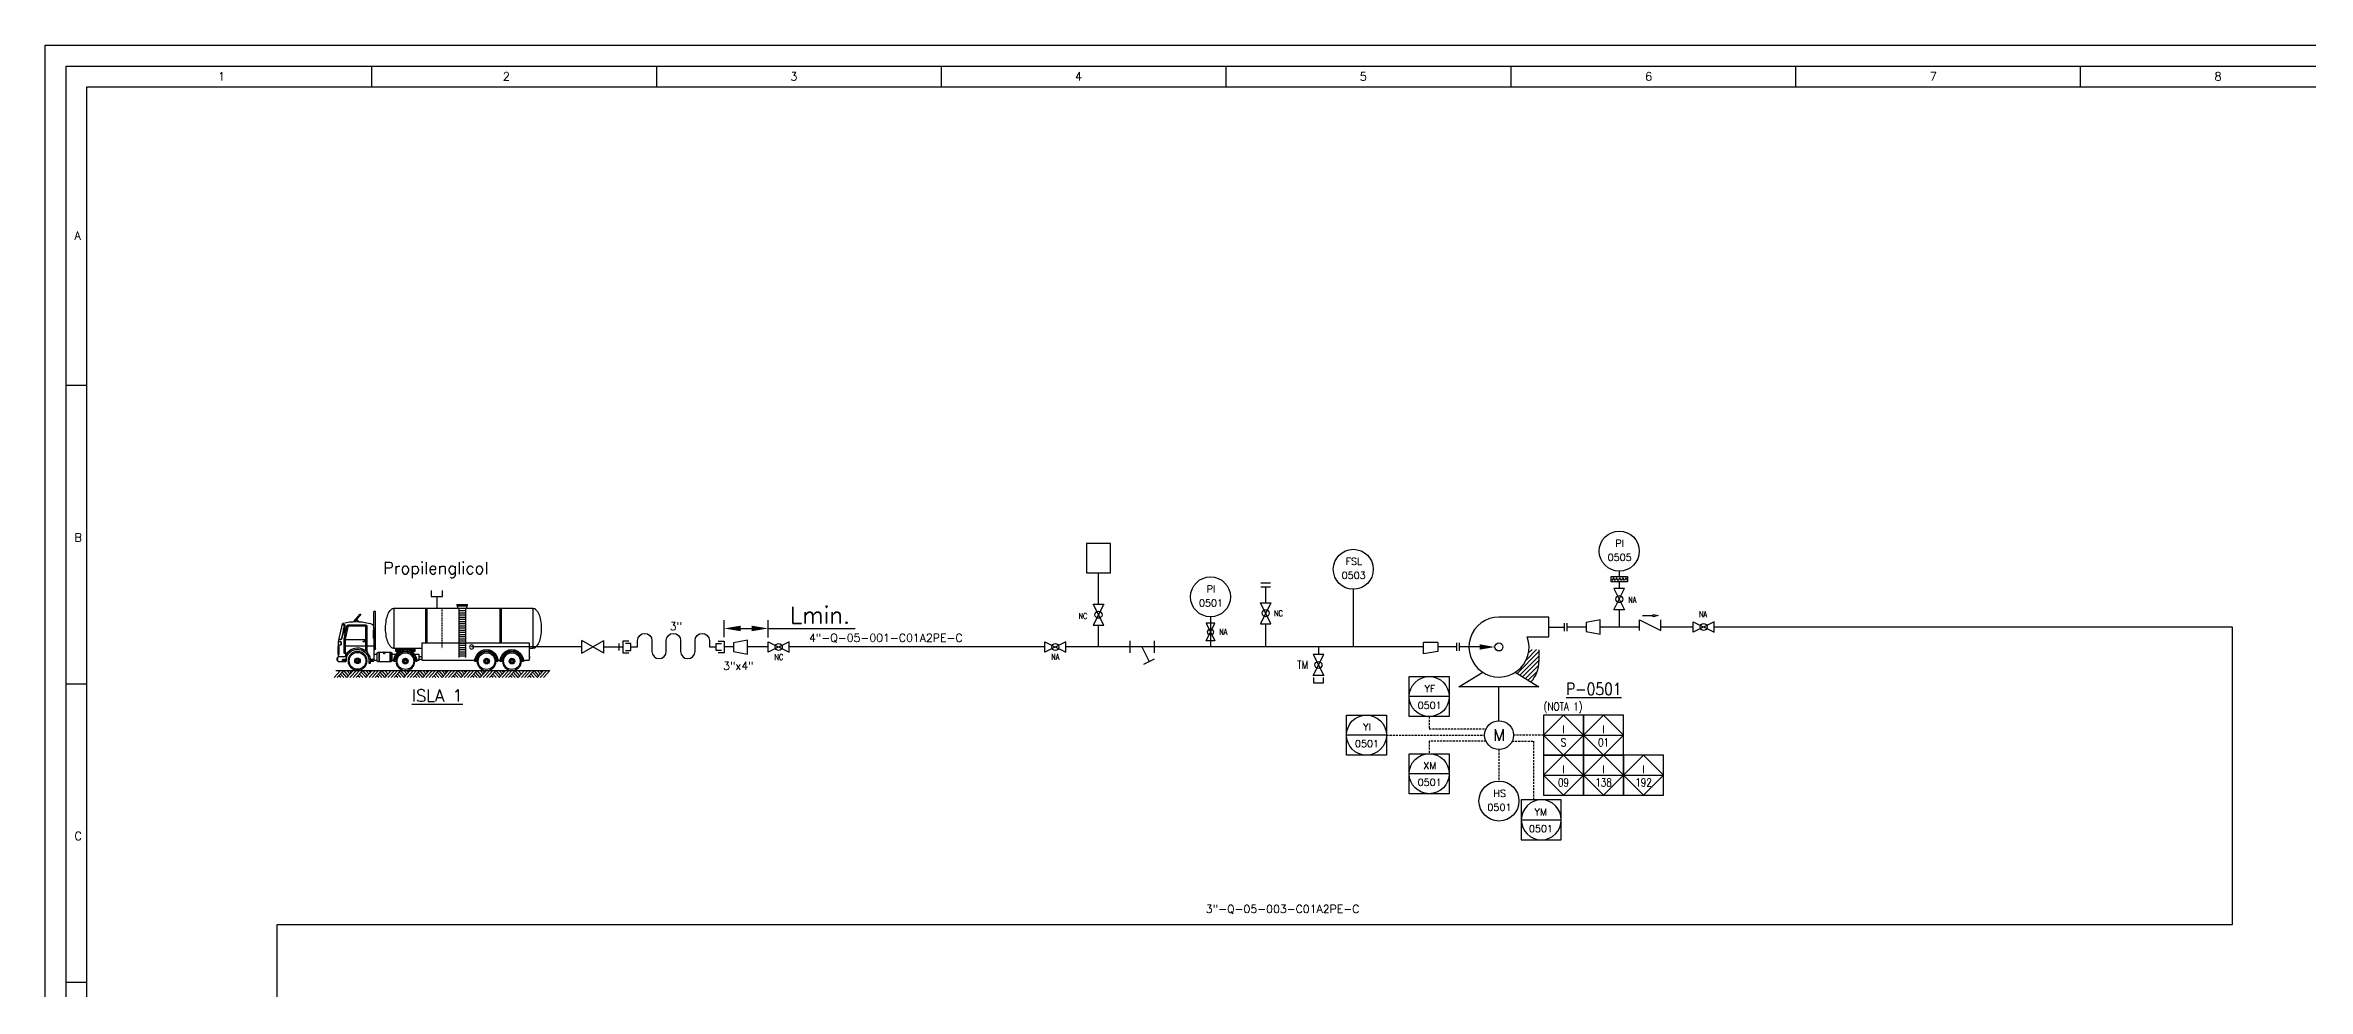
# Model space of a CAD drawing. Header units: millimetres. Extents: x 559 to 3993, y 623 to 920.
# Drawn here: x 2617.3 to 2888.8, y 806.3 to 919.5 of the extents above; entities that cross this region are included whole.
import ezdxf
from ezdxf.enums import TextEntityAlignment as Align

# ---------------------------------------------------------------- set-up
doc = ezdxf.new("R2010")
doc.units = ezdxf.units.MM
doc.linetypes.add('RAYITAS', pattern=[0.375, 0.25, -0.125])
doc.linetypes.add('TRAZOS', pattern=[0.75, 0.5, -0.25])
for name, color, linetype in [('CAJETIN', 1, 'Continuous'), ('CARGACAMIONES', 7, 'Continuous'), ('COTAS', 4, 'Continuous'), ('EQUIPOS', 5, 'Continuous'), ('FORMATO', 7, 'Continuous'), ('INSTRUMENTOS', 1, 'Continuous'), ('TEX', 7, 'Continuous'), ('TEXTO-INSTRUMENTACION', 7, 'Continuous'), ('TEXTO-VALVULAS Y ACCESORIOS', 7, 'Continuous'), ('TUBERIA', 5, 'Continuous'), ('TUBERÍA2', 1, 'TRAZOS'), ('VALVULAS Y ACCESORIOS', 1, 'Continuous')]:
    doc.layers.add(name, color=color, linetype=linetype)
doc.styles.add('PY', font='ROMANS.shx')
doc.styles.add('PY1', font='ROMANS.shx', dxfattribs={"width": 0.8})
doc.styles.add('TXT', font='txt')
doc.linetypes.add('SEÑAL_MECANICA2', pattern='A,4.411183,["o",PY,S=4.130212,R=360,X=0,Y=-1.374288],0.588817,-0.374158,["",PY,S=2,R=360,X=0,Y=-0.688262],-2.183682', length=7.55784)
doc.dimstyles.new('1-5', dxfattribs={"dimtxt": 2, "dimasz": 2, "dimexe": 1, "dimexo": 0.5, "dimgap": 0.6, "dimtad": 1, "dimdec": 0, "dimlfac": 5, "dimzin": 0, "dimdsep": 46, "dimtxsty": 'PY', "dimcen": 0.7, "dimclrd": 4, "dimclre": 4, "dimclrt": 7, "dimazin": 0, "dimtfac": 1, "dimtdec": 0, "dimtofl": 0, "dimtmove": 0, "dimatfit": 3, "dimfxl": 1, "dimtolj": 1, "dimtzin": 0, "dimarcsym": 0})

# ---------------------------------------------------------------- blocks, each defined once
blk = doc.blocks.new('CAMION CISTERNA ALZ')
at = {"layer": 'CAJETIN', "color": 4, "linetype": 'RAYITAS'}
blk.add_line((38.62, 22.25), (38.62, 7.95), dxfattribs=at)
at = {"layer": 'CARGACAMIONES', "color": 4, "linetype": 'ByBlock'}
for p, q in [((55.71, 22.25), (6.06, 22.25)), ((6.06, 22.25), (6.06, 7.95)), ((17.4, 22.25), (17.4, 9.88)), ((17.83, 22.25), (17.83, 9.88)), ((33.2, 23.63), (29.46, 23.63)), ((29.46, 23.13), (29.46, 23.63)), ((33.2, 23.38), (29.46, 23.38)), ((33.2, 23.13), (29.46, 23.13)), ((29.73, 23.13), (29.73, 22.25)), ((30.12, 22.09), (30.12, 4.63)), ((32.54, 21.43), (30.12, 21.43)), ((32.54, 20.66), (30.12, 20.66)), ((32.54, 19.89), (30.12, 19.89)), ((32.54, 19.12), (30.12, 19.12)), ((32.54, 18.34), (30.12, 18.34)), ((32.54, 17.57), (30.12, 17.57)), ((32.54, 16.8), (30.12, 16.8)), ((32.54, 22.09), (32.54, 4.63)), ((32.91, 22.25), (32.91, 23.13)), ((33.2, 23.63), (33.2, 23.13)), ((43.94, 22.25), (43.94, 9.88)), ((44.37, 22.25), (44.37, 9.88)), ((55.71, 22.25), (55.71, 7.95)), ((62.23, 7.75), (62.23, 21.05)), ((62.23, 21.05), (62.83, 21.05)), ((62.83, 14.9), (62.83, 21.05)), ((71.82, 16.39), (65.81, 16.39)), ((67.49, 20.16), (69.67, 17.49)), ((67.79, 20.16), (67.49, 20.16)), ((69.97, 17.48), (67.79, 20.16)), ((69.05, 18.25), (68.14, 17.46)), ((73.15, 15.39), (73.15, 16.19)), ((74.15, 16.49), (73.52, 16.49)), ((74.18, 16.39), (73.52, 16.39)), ((75.44, 10.43), (74.12, 16.67)), ((45.78, 9.88), (7.45, 9.88)), ((7.45, 9.88), (7.45, 3.68)), ((32.54, 16.03), (30.12, 16.03)), ((32.54, 15.26), (30.12, 15.26)), ((32.54, 14.48), (30.12, 14.48)), ((32.54, 13.71), (30.12, 13.71)), ((32.54, 12.94), (30.12, 12.94)), ((32.54, 12.17), (30.12, 12.17)), ((32.54, 11.39), (30.12, 11.39)), ((32.54, 10.62), (30.12, 10.62)), ((32.54, 9.85), (30.12, 9.85)), ((32.54, 9.08), (30.12, 9.08)), ((32.54, 8.3), (30.12, 8.3)), ((45.78, 9.88), (45.78, 3.68)), ((62.83, 15), (62.83, 3.58)), ((62.83, 14.3), (63.22, 14.3)), ((62.83, 13.91), (63.22, 13.91)), ((62.83, 13.51), (63.22, 13.51)), ((62.83, 13.11), (63.22, 13.11)), ((62.83, 12.71), (63.22, 12.71)), ((62.83, 12.32), (63.22, 12.32)), ((62.83, 11.92), (63.22, 11.92)), ((62.83, 11.52), (63.22, 11.52)), ((65.41, 8.84), (62.83, 8.84)), ((65.41, 15.99), (65.41, 6.68)), ((65.81, 15.79), (65.81, 7.05)), ((73.15, 11.12), (65.81, 11.12)), ((73.15, 8.84), (65.81, 8.84)), ((71.82, 15.99), (66.01, 15.99)), ((66.1, 10.33), (66.1, 10.53)), ((66.1, 10.53), (66.5, 10.53)), ((66.8, 10.33), (66.1, 10.33)), ((66.8, 10.53), (66.8, 10.33)), ((72.2, 15.68), (73.15, 11.18)), ((72.59, 15.76), (73.06, 13.57)), ((73.06, 13.41), (73.06, 15.39)), ((73.06, 15.39), (73.35, 15.39)), ((73.35, 13.41), (73.06, 13.41)), ((73.09, 13.41), (73.55, 11.22)), ((73.15, 13.41), (73.15, 12.61)), ((73.15, 12.61), (73.55, 12.61)), ((73.15, 11.18), (73.15, 6.16)), ((73.39, 15.36), (73.23, 16.13)), ((73.53, 15.18), (73.32, 16.15)), ((73.35, 15.39), (73.35, 13.41)), ((73.55, 11.22), (73.55, 6.36)), ((74.2, 11.52), (73.69, 13.95)), ((74.3, 11.54), (73.74, 14.16)), ((74.55, 10.13), (74.55, 9.24)), ((74.64, 10.33), (74.64, 9.14)), ((75.27, 11.22), (74.69, 11.22)), ((75.29, 11.12), (74.69, 11.12)), ((75.44, 10.43), (74.74, 10.43)), ((74.74, 9.04), (75.44, 9.04)), ((75.44, 8.94), (75.24, 8.94)), ((75.44, 8.74), (75.24, 8.74)), ((75.34, 8.74), (75.34, 5.76)), ((75.44, 4.87), (75.44, 10.43)), ((75.44, 8.64), (75.54, 8.64)), ((75.54, 8.64), (75.54, 5.86)), ((75.64, 8.64), (75.54, 8.64)), ((75.64, 5.86), (75.64, 8.64)), ((7.45, 7.95), (6.06, 7.95)), ((7.15, 4.45), (7.15, 5.08)), ((7.15, 5.08), (7.45, 5.08)), ((7.45, 4.45), (7.15, 4.45)), ((9.49, 3.68), (7.45, 3.68)), ((9.48, 3.28), (9.87, 3.28)), ((17.32, 3.28), (17.72, 3.28)), ((18.22, 3.68), (17.71, 3.68)), ((18.56, 3.68), (17.75, 3.68)), ((18.55, 3.28), (18.94, 3.28)), ((26.39, 3.28), (26.79, 3.28)), ((45.78, 3.68), (26.78, 3.68)), ((32.54, 7.53), (30.12, 7.53)), ((32.54, 6.75), (30.12, 6.75)), ((32.54, 5.99), (30.12, 5.99)), ((32.54, 5.26), (30.12, 5.26)), ((55.71, 7.95), (45.78, 7.95)), ((46.74, 4.98), (45.78, 4.98)), ((46.74, 4.12), (45.78, 4.12)), ((46.74, 3.68), (46.74, 5.76)), ((46.74, 5.76), (48.29, 5.76)), ((47.54, 3.68), (46.74, 3.68)), ((47.54, 3.28), (47.93, 3.28)), ((48.23, 7.85), (48.23, 7.45)), ((54.98, 7.85), (48.23, 7.85)), ((48.23, 7.45), (51.01, 7.45)), ((50.24, 7.25), (48.23, 7.25)), ((48.23, 7.25), (48.23, 6.85)), ((48.23, 6.85), (49.44, 6.85)), ((48.43, 6.85), (48.92, 6.47)), ((48.73, 7.85), (48.73, 7.95)), ((49.32, 7.45), (49.32, 7.25)), ((52.3, 7.45), (54.98, 7.45)), ((54.98, 7.25), (53.07, 7.25)), ((53.87, 6.85), (54.98, 6.85)), ((53.89, 7.45), (53.89, 7.25)), ((54.78, 6.85), (54.34, 6.51)), ((54.49, 7.85), (54.49, 7.95)), ((54.98, 7.45), (54.98, 7.85)), ((54.98, 6.85), (54.98, 7.25)), ((55.02, 5.76), (56.27, 5.76)), ((55.38, 3.28), (55.78, 3.28)), ((56.27, 3.68), (55.77, 3.68)), ((56.27, 3.68), (56.27, 6.06)), ((56.67, 6.46), (58.95, 6.46)), ((61.44, 3.28), (56.67, 3.28)), ((56.97, 6.46), (56.97, 3.28)), ((57.17, 6.46), (57.17, 3.28)), ((58.95, 6.46), (58.95, 6.16)), ((59.35, 6.46), (61.44, 6.46)), ((59.35, 6.46), (59.35, 6.16)), ((60.94, 6.46), (60.94, 3.28)), ((61.14, 6.46), (61.14, 3.28)), ((61.83, 6.06), (61.83, 3.68)), ((61.83, 5.76), (62.83, 5.76)), ((62.83, 3.68), (61.83, 3.68)), ((62.83, 7.35), (62.63, 7.35)), ((64.12, 3.38), (63.03, 3.38)), ((63.05, 3.58), (63.05, 3.9)), ((63.05, 3.58), (64, 3.58)), ((64, 3.58), (64, 3.9)), ((64.12, 2.68), (64.12, 3.38)), ((64.62, 2.68), (64.12, 2.68)), ((64.62, 3.38), (64.62, 2.68)), ((73.35, 6.16), (72.5, 6.16)), ((72.66, 5.37), (72.66, 5.96)), ((72.66, 3.48), (72.66, 4.67)), ((72.86, 4.87), (75.64, 4.87)), ((72.86, 3.48), (72.86, 3.88)), ((72.86, 3.48), (74.05, 3.48)), ((75.64, 3.28), (72.86, 3.28)), ((74.05, 3.48), (74.05, 3.88)), ((75.44, 5.76), (75.24, 5.76)), ((75.54, 5.86), (75.44, 5.86)), ((75.54, 5.86), (75.64, 5.86)), ((75.84, 4.67), (75.84, 3.48)), ((75.84, 4.47), (76.03, 4.47)), ((76.03, 3.68), (75.84, 3.68)), ((76.03, 4.47), (76.03, 3.68))]:
    blk.add_line(p, q, dxfattribs=at)
at = {"layer": 'CARGACAMIONES', "color": 4}
for p, q in [((2.29, -2.48), (0, 0)), ((76.41, 0), (0.04, 0)), ((37.42, -1.23), (38.57, 0)), ((37.99, -1.84), (39.69, 0)), ((41.99, -2.48), (39.7, 0)), ((43.12, -2.48), (40.83, 0)), ((44.25, -2.48), (41.95, 0)), ((45.37, -2.48), (43.08, 0)), ((43.66, -0.62), (44.23, 0)), ((44.22, -1.23), (45.36, 0)), ((44.78, -1.84), (46.49, 0)), ((48.78, -2.48), (46.49, 0)), ((49.9, -2.48), (47.61, 0)), ((3.42, -2.48), (1.13, 0)), ((4.55, -2.48), (2.25, 0)), ((2.83, -0.63), (3.41, 0)), ((3.39, -1.24), (4.53, 0)), ((3.96, -1.85), (5.66, 0)), ((4.49, -2.48), (6.22, -0.61)), ((5.62, -2.49), (6.79, -1.22)), ((7.95, -2.49), (5.66, 0)), ((6.74, -2.49), (7.35, -1.83)), ((9.08, -2.49), (6.79, 0)), ((10.2, -2.49), (7.91, 0)), ((11.33, -2.49), (9.04, 0)), ((10.18, -1.24), (11.32, -0.01)), ((10.74, -1.85), (12.44, -0.01)), ((11.28, -2.49), (13.01, -0.62)), ((12.4, -2.49), (13.57, -1.23)), ((14.74, -2.49), (12.44, -0.01)), ((13.53, -2.49), (14.13, -1.84)), ((15.86, -2.49), (13.57, -0.01)), ((16.99, -2.49), (14.7, -0.01)), ((18.12, -2.49), (15.82, -0.01)), ((16.4, -0.63), (16.98, -0.01)), ((16.96, -1.24), (18.1, -0.01)), ((17.53, -1.85), (19.23, -0.01)), ((18.06, -2.49), (19.79, -0.62)), ((19.19, -2.49), (20.36, -1.23)), ((21.52, -2.49), (19.23, -0.01)), ((20.32, -2.49), (20.92, -1.84)), ((22.65, -2.49), (20.36, -0.01)), ((23.78, -2.5), (21.48, -0.01)), ((24.9, -2.5), (22.61, -0.01)), ((23.2, -0.91), (23.77, -0.28)), ((23.75, -1.25), (24.89, -0.01)), ((24.31, -1.86), (26.02, -0.01)), ((24.85, -2.5), (26.58, -0.62)), ((25.97, -2.5), (27.14, -1.23)), ((28.31, -2.5), (26.02, -0.01)), ((27.1, -2.5), (27.71, -1.84)), ((29.44, -2.5), (27.14, -0.01)), ((30.56, -2.5), (28.27, -0.02)), ((31.69, -2.5), (29.4, -0.02)), ((29.99, -0.77), (30.55, -0.14)), ((30.54, -1.25), (31.68, -0.02)), ((31.1, -1.86), (32.8, -0.02)), ((31.63, -2.5), (33.37, -0.63)), ((32.76, -2.5), (33.93, -1.24)), ((35.09, -2.5), (32.8, -0.02)), ((33.89, -2.5), (34.49, -1.85)), ((36.22, -2.5), (33.93, -0.02)), ((37.35, -2.5), (35.06, -0.02)), ((38.47, -2.5), (36.18, -0.02)), ((36.88, -0.75), (37.44, -0.12)), ((38.52, -2.48), (40.25, -0.61)), ((39.65, -2.48), (40.82, -1.22)), ((40.78, -2.48), (41.38, -1.83)), ((45.32, -2.48), (47.05, -0.61)), ((46.44, -2.48), (47.61, -1.22)), ((47.57, -2.48), (48.17, -1.83)), ((51.03, -2.48), (48.74, 0)), ((52.16, -2.48), (49.87, 0)), ((50.44, -0.63), (51.02, 0)), ((51, -1.24), (52.14, 0)), ((51.57, -1.85), (53.27, 0)), ((52.1, -2.48), (53.83, -0.61)), ((53.23, -2.49), (54.4, -1.22)), ((55.56, -2.49), (53.27, 0)), ((54.36, -2.49), (54.96, -1.83)), ((56.69, -2.49), (54.4, 0)), ((57.82, -2.49), (55.52, 0)), ((58.94, -2.49), (56.65, 0)), ((57.79, -1.24), (58.93, -0.01)), ((58.35, -1.85), (60.06, -0.01)), ((58.89, -2.49), (60.62, -0.62)), ((60.02, -2.49), (61.18, -1.23)), ((62.35, -2.49), (60.06, -0.01)), ((61.14, -2.49), (61.75, -1.84)), ((63.48, -2.49), (61.18, -0.01)), ((64.6, -2.49), (62.31, -0.01)), ((65.73, -2.49), (63.44, -0.01)), ((64.01, -0.63), (64.59, -0.01)), ((64.58, -1.24), (65.72, -0.01)), ((65.14, -1.85), (66.84, -0.01)), ((65.67, -2.49), (67.41, -0.62)), ((66.8, -2.49), (67.97, -1.23)), ((69.13, -2.49), (66.84, -0.01)), ((67.93, -2.49), (68.53, -1.84)), ((70.26, -2.49), (67.97, -0.01)), ((71.39, -2.5), (69.1, -0.01)), ((72.51, -2.5), (70.22, -0.01)), ((70.81, -0.91), (71.38, -0.28)), ((71.36, -1.25), (72.5, -0.01)), ((71.92, -1.86), (73.63, -0.01)), ((72.46, -2.5), (74.19, -0.62)), ((73.59, -2.5), (74.75, -1.23)), ((75.92, -2.5), (73.63, -0.01)), ((74.71, -2.5), (75.32, -1.84)), ((77.05, -2.5), (74.76, -0.01))]:
    blk.add_line(p, q, dxfattribs=at)
at = {"layer": 'CARGACAMIONES', "color": 4, "linetype": 'Continuous'}
blk.add_circle((27.95, 8.42), 0.718, dxfattribs=at)
at = {"layer": 'CARGACAMIONES', "color": 4, "linetype": 'ByBlock'}
for centre, radius in [((13.55, 3.38), 3.38), ((13.55, 3.38), 0.794), ((12.95, 3.38), 0.0993), ((13.13, 3.8), 0.0993), ((13.13, 2.96), 0.0993), ((13.55, 3.38), 0.397), ((13.55, 3.98), 0.0993), ((13.55, 2.78), 0.0993), ((13.97, 3.8), 0.0993), ((13.97, 2.96), 0.0993), ((14.14, 3.38), 0.0993), ((22.62, 3.38), 3.38), ((22.62, 3.38), 0.794), ((22.02, 3.38), 0.0993), ((22.2, 3.8), 0.0993), ((22.2, 2.96), 0.0993), ((22.62, 3.38), 0.397), ((22.62, 3.98), 0.0993), ((22.62, 2.78), 0.0993), ((23.04, 3.8), 0.0993), ((23.04, 2.96), 0.0993), ((23.21, 3.38), 0.0993), ((51.61, 3.38), 3.38), ((51.61, 3.38), 0.794), ((51.01, 3.38), 0.0993), ((51.19, 3.8), 0.0993), ((51.19, 2.96), 0.0993), ((51.61, 3.38), 0.397), ((51.61, 3.98), 0.0993), ((51.61, 2.78), 0.0993), ((52.03, 3.8), 0.0993), ((52.03, 2.96), 0.0993), ((52.2, 3.38), 0.0993), ((59.15, 6.46), 0.199), ((68.69, 3.48), 3.38), ((68.69, 3.48), 0.794), ((68.09, 3.48), 0.0993), ((68.27, 3.9), 0.0993), ((68.27, 3.06), 0.0993), ((68.69, 3.48), 0.397), ((68.69, 4.07), 0.0993), ((68.69, 2.88), 0.0993), ((69.11, 3.9), 0.0993), ((69.11, 3.06), 0.0993), ((69.28, 3.48), 0.0993)]:
    blk.add_circle(centre, radius, dxfattribs=at)
for centre, radius, start, end in [((20.34, 15.1), 17.24, 170.27274, 180), ((13.25, 16.31), 10.04, 157.51772, 170.27274), ((8.8, 18.15), 5.23, 135.02507, 157.51772), ((6.06, 20.89), 1.36, 90, 135.02507), ((55.71, 20.89), 1.36, 44.97493, 90), ((52.97, 18.15), 5.23, 22.48228, 44.97493), ((48.52, 16.31), 10.04, 9.72726, 22.48228), ((41.43, 15.1), 17.24, 360, 9.72726), ((64.81, 15), 1.99, 90, 180), ((69.28, -2.39), 19.88, 77.0128, 102.9872), ((65.81, 15.99), 0.397, 90, 180), ((69.75, 17.67), 0.0993, 0, 180), ((69.75, 17.67), 0.0993, 180, 0), ((71.82, 15.59), 0.794, 11.94418, 90), ((73.52, 16.19), 0.298, 90, 191.97613), ((73.52, 16.19), 0.199, 90, 191.97613), ((73.73, 16.59), 0.397, 11.97613, 90), ((20.34, 15.1), 17.24, 180, 189.72726), ((13.25, 13.88), 10.04, 189.72726, 202.48228), ((8.8, 12.04), 5.23, 202.48228, 224.97493), ((6.06, 9.3), 1.36, 224.97493, 270), ((55.71, 9.3), 1.36, 270, 315.02507), ((52.97, 12.04), 5.23, 315.02507, 337.51772), ((48.52, 13.88), 10.04, 337.51772, 350.27274), ((41.43, 15.1), 17.24, 350.27274, 0), ((68.74, 3.48), 4.62, 31.87064, 181.38035), ((66.01, 15.79), 0.199, 90, 180), ((71.82, 15.59), 0.397, 11.94418, 90), ((72.36, 14.4), 1.4, 315, 45), ((74.69, 11.62), 0.497, 191.97613, 270), ((74.69, 11.62), 0.397, 191.97613, 270), ((74.74, 10.33), 0.0993, 90, 180), ((74.74, 9.14), 0.0993, 180, 270), ((13.6, 3.38), 4.12, 358.61965, 181.38035), ((13.6, 3.38), 3.72, 358.47242, 181.52758), ((13.55, 3.38), 2.98, 90, 270), ((13.55, 3.38), 0.993, 90, 270), ((13.55, 3.38), 2.98, 270, 90), ((13.55, 3.38), 0.993, 270, 90), ((22.67, 3.38), 4.12, 358.61965, 181.38035), ((22.67, 3.38), 3.72, 358.47242, 181.52758), ((22.62, 3.38), 2.98, 90, 270), ((22.62, 3.38), 0.993, 90, 270), ((22.62, 3.38), 2.98, 270, 90), ((22.62, 3.38), 0.993, 270, 90), ((51.66, 3.38), 4.12, 358.61965, 181.38035), ((51.66, 3.38), 3.72, 358.47242, 181.52758), ((51.61, 3.38), 2.98, 90, 270), ((51.61, 3.38), 0.993, 90, 270), ((51.61, 3.38), 2.98, 270, 90), ((51.61, 3.38), 0.993, 270, 90), ((56.67, 6.06), 0.397, 90, 180), ((56.67, 3.68), 0.397, 180, 270), ((59.15, 6.16), 0.199, 180, 0), ((61.44, 6.06), 0.397, 0, 90), ((61.44, 3.68), 0.397, 270, 0), ((62.63, 7.75), 0.397, 180, 270), ((63.03, 3.58), 0.199, 180, 270), ((63.52, 3.42), 0.674, 45, 135), ((68.74, 3.48), 4.12, 17.5788, 181.38035), ((68.69, 3.48), 2.98, 90, 270), ((68.69, 3.48), 0.993, 90, 270), ((68.69, 3.48), 2.98, 270, 90), ((68.69, 3.48), 0.993, 270, 90), ((72.66, 5.66), 0.298, 270, 90), ((72.86, 4.67), 0.199, 90, 180), ((72.86, 3.48), 0.199, 180, 270), ((73.45, 3.28), 0.843, 45, 135), ((68.74, 3.48), 4.62, 17.5788, 25.73681), ((73.35, 6.36), 0.199, 270, 0), ((75.64, 4.67), 0.199, 0, 90), ((75.64, 3.48), 0.199, 270, 0)]:
    blk.add_arc(centre, radius, start, end, dxfattribs=at)
at = {"layer": 'CARGACAMIONES', "color": 4}
for start, end in [(357.70847, 177.70847), (177.70847, 357.70847)]:
    blk.add_arc((74.79, -1.38), 0.0145, start, end, dxfattribs=at)
blk = doc.blocks.new('VALV GLOB-V')
at = {"layer": 'INSTRUMENTOS', "color": 1, "flags": 128}
blk.add_lwpolyline([(5.7, -1.43), (5.7, 1.43), (0, -1.43), (0, 1.43)], close=True, dxfattribs=at)
at = {"layer": 'INSTRUMENTOS', "color": 1}
blk.add_circle((2.85, 0), 0.95, dxfattribs=at)
at = {"layer": 'INSTRUMENTOS', "color": 7, "linetype": 'SEÑAL_MECANICA2', "style": 'PY'}
blk.add_attdef('REF.', text='', height=2, dxfattribs=at).set_placement((3, -3.37), align=Align.MIDDLE)
blk = doc.blocks.new('*D26')
at = {"layer": 'COTAS', "color": 4, "lineweight": -2, "transparency": 16777216}
for p, q in [((2698.79, 848.48), (2698.79, 850.53)), ((2704.1, 848.43), (2704.1, 850.53)), ((2700.79, 849.53), (2702.1, 849.53)), ((2704.1, 849.53), (2714.54, 849.53))]:
    blk.add_line(p, q, dxfattribs=at)
at = {"layer": 'COTAS', "color": 4, "transparency": 16777216}
for points in [[(2700.79, 849.86), (2700.79, 849.19), (2698.79, 849.53)], [(2702.1, 849.86), (2702.1, 849.19), (2704.1, 849.53)]]:
    blk.add_solid(points, dxfattribs=at)
at = {"layer": 'Defpoints', "color": 0, "transparency": 16777216}
for p in [(2698.79, 847.98), (2704.1, 849.53), (2704.1, 847.93)]:
    blk.add_point(p, dxfattribs=at)
at = {"layer": 'COTAS', "color": 7, "transparency": 16777216, "insert": (2710.32, 851.13), "char_height": 2, "attachment_point": 5, "style": 'PY'}
blk.add_mtext('\\A1;Lmin.', dxfattribs=at)
blk = doc.blocks.new('MANG-VAL')
at = {"layer": 'INSTRUMENTOS', "color": 1}
for p, q in [((0, 1.5), (0, -1.5)), ((6, 0), (0, 0)), ((3, 0), (4.8, -3.6)), ((6, 1.5), (6, -1.5)), ((3.46, -4.27), (6.14, -2.93))]:
    blk.add_line(p, q, dxfattribs=at)
blk = doc.blocks.new('REDUCCION')
at = {"color": 1}
for p, q in [((0, 2), (0, -2)), ((4, 1.25), (0, 2)), ((4, -1.25), (4, 1.25)), ((0, -2), (4, -1.25))]:
    blk.add_line(p, q, dxfattribs=at)
at = {"style": 'PY1', "width": 0.8}
blk.add_attdef('.', text='', height=2, dxfattribs=at).set_placement((2, -3.65), align=Align.MIDDLE)
blk = doc.blocks.new('SEÑAL CIR')
at = {"color": 1}
blk.add_circle((0, 5.7), 5.7, dxfattribs=at)
at = {"layer": 'INSTRUMENTOS', "linetype": 'Continuous', "style": 'PY', "flags": 4}
for p in [(0.18, 6.94), (0.13, 2.95)]:
    blk.add_attdef('---', text='', height=2, dxfattribs=at).set_placement(p, align=Align.CENTER)
blk = doc.blocks.new('FLECHA')
at = {"color": 1}
blk.add_solid([(-0.88, -5), (0.87, -5), (0, 0)], dxfattribs=at)
blk = doc.blocks.new('SECUENCIA PROGRAMADA EN SISTEMA DE CONTROL PLC')
at = {"layer": 'INSTRUMENTOS'}
blk.add_line((-5, 5), (5, 5), dxfattribs=at)
at = {"layer": 'INSTRUMENTOS', "flags": 128}
for points in [[(0, 0), (-5, 5), (0, 10), (5, 5)], [(-5, 0), (5, 0), (5, 10), (-5, 10)]]:
    blk.add_lwpolyline(points, close=True, dxfattribs=at)
at = {"layer": 'TEXTO-INSTRUMENTACION', "linetype": 'Continuous', "style": 'PY1', "width": 0.8}
for tag, p in [('XXX', (0.01, 6.43)), ('YYY', (0.01, 3.17))]:
    blk.add_attdef(tag, text='', height=2, dxfattribs=at).set_placement(p, align=Align.MIDDLE_CENTER)
blk = doc.blocks.new('DIAFRAGMA')
at = {"layer": 'INSTRUMENTOS', "color": 1, "ltscale": 0.1, "flags": 128}
blk.add_lwpolyline([(0, -2.25), (0, 2.25), (1.5, 2.25), (1.5, -2.25)], close=True, dxfattribs=at)
blk.add_lwpolyline([(0.46, -2.25), (1.12, -1.86), (0.38, -1.43), (1.12, -1), (0.38, -0.56), (1.12, -0.13), (0.38, 0.3), (1.12, 0.73), (0.38, 1.17), (1.12, 1.6), (0.38, 2.03), (0.75, 2.25)], dxfattribs=at)
blk = doc.blocks.new('VALVULA RETENCION')
at = {"layer": 'VALVULAS Y ACCESORIOS'}
blk.add_line((0.79, 2.4), (3.43, 2.4), dxfattribs=at)
at = {"layer": 'VALVULAS Y ACCESORIOS', "flags": 128}
blk.add_lwpolyline([(0, -1.33), (0, 1.33), (5.33, -1.33), (5.33, 1.33)], dxfattribs=at)
blk.add_lwpolyline([(4.65, 2.4), (3.43, 2.14), (3.43, 2.66)], close=True, dxfattribs=at)
at = {"layer": 'TEXTO-VALVULAS Y ACCESORIOS', "linetype": 'SEÑAL_MECANICA2', "style": 'PY1', "width": 0.8}
blk.add_attdef('REF.', text='', height=2, dxfattribs=at).set_placement((2.94, -3.07), align=Align.MIDDLE)
blk = doc.blocks.new('SEÑAL CIRCU MARCO')
at = {"color": 1, "linetype": 'Continuous', "ltscale": 0.5}
blk.add_line((5.7, 5.7), (-5.7, 5.7), dxfattribs=at)
at = {"color": 1, "flags": 128}
blk.add_lwpolyline([(5.7, 0), (-5.7, 0), (-5.7, 11.4), (5.7, 11.4)], close=True, dxfattribs=at)
at = {"color": 1}
blk.add_circle((0, 5.7), 5.7, dxfattribs=at)
at = {"style": 'PY'}
for tag, p in [('XXX', (0.18, 7.98)), ('YYY', (0.13, 3.24))]:
    blk.add_attdef(tag, text='', height=2, dxfattribs=at).set_placement(p, align=Align.MIDDLE)
blk = doc.blocks.new('MARCO-A1')
at = {"layer": 'FORMATO', "color": 5}
for p, q in [((78.42, 589), (78.42, 584)), ((146.83, 589), (146.83, 584)), ((215.25, 589), (215.25, 584)), ((283.67, 589), (283.67, 584)), ((352.08, 589), (352.08, 584)), ((420.5, 589), (420.5, 584)), ((488.92, 589), (488.92, 584)), ((5, 512.25), (10, 512.25)), ((5, 440.5), (10, 440.5)), ((5, 368.75), (10, 368.75))]:
    blk.add_line(p, q, dxfattribs=at)
at = {"layer": 'FORMATO', "color": 1}
blk.add_lwpolyline([(0, 594), (841, 594), (841, 0), (0, 0)], close=True, dxfattribs=at)
at = {"layer": 'FORMATO', "color": 5}
blk.add_lwpolyline([(5, 589), (836, 589), (836, 5), (5, 5)], close=True, dxfattribs=at)
at = {"layer": 'FORMATO', "color": 8, "linetype": 'Continuous'}
blk.add_lwpolyline([(10, 584), (831, 584), (831, 10), (10, 10)], close=True, dxfattribs=at)
at = {"layer": 'FORMATO', "color": 1, "style": 'PY'}
for s, p in [('1', (41.52, 585.5)), ('2', (109.93, 585.5)), ('3', (178.99, 585.5)), ('4', (247.4, 585.5)), ('5', (315.82, 585.5)), ('6', (384.34, 585.5)), ('7', (452.75, 585.5)), ('8', (521.17, 585.5)), ('A', (7, 547.25)), ('B', (7, 474.67)), ('C', (7, 402.92))]:
    blk.add_text(s, height=2, dxfattribs=at).set_placement(p)

msp = doc.modelspace()

# ---------------------------------------------------------------- hatches: boundary and pattern name
at = {"layer": 'EQUIPOS'}
h = msp.add_hatch(dxfattribs=at)
h.set_pattern_fill('ANSI31', color=4, scale=0.12, style=0)
h.set_pattern_definition([(45, (2289.5729, 1348.95676), (-0.26940768, 0.26940768), [])])
h.paths.add_polyline_path([(2796.57, 845.55), (2796.57, 846.96), (2795.36, 847.04, -0.236498), (2793.72, 844.27), (2795.59, 843.11, 0.193128)])

# ---------------------------------------------------------------- linework, layer by layer
at = {"color": 1}
for p, q in [((2806.2, 856.41), (2806.2, 855.76)), ((2806.2, 855.11), (2806.2, 854.31)), ((2664.33, 853.37), (2664.33, 851.95)), ((2774.29, 854.23), (2774.29, 849.6)), ((2757.16, 850.92), (2757.16, 847.3)), ((2806.2, 851.78), (2806.2, 849.7)), ((2681.73, 847.3), (2668.51, 847.3)), ((2684.37, 846.54), (2681.73, 848.07)), ((2681.73, 846.54), (2684.37, 848.07)), ((2681.73, 846.54), (2681.73, 848.07)), ((2684.37, 846.54), (2684.37, 848.07)), ((2686.66, 847.29), (2684.37, 847.29)), ((2686.22, 846.89), (2686.22, 847.7)), ((2770.11, 847.3), (2770.11, 846.41)), ((2774.29, 849.6), (2774.29, 847.3)), ((2782.73, 846.46), (2782.73, 847.83)), ((2784.42, 847.83), (2782.73, 847.83)), ((2784.42, 847.83), (2784.42, 846.77)), ((2784.42, 846.77), (2782.73, 846.46)), ((2791.77, 838.45), (2791.77, 842.5))]:
    msp.add_line(p, q, dxfattribs=at)
at = {"color": 1, "flags": 128}
for points in [[(2663.64, 854.09), (2663.64, 853.37), (2665.01, 853.37), (2665.01, 854.09)], [(2687.38, 847.98), (2686.66, 847.98), (2686.66, 846.61), (2687.38, 846.61)], [(2698.07, 847.98), (2698.79, 847.98), (2698.79, 846.61), (2698.07, 846.61)], [(2769.51, 843.63), (2769.51, 842.99), (2770.71, 842.99), (2770.71, 843.63)]]:
    msp.add_lwpolyline(points, dxfattribs=at)
at = {"color": 1}
msp.add_circle((2791.78, 836.72), 1.73, dxfattribs=at)
at = {"layer": 'EQUIPOS', "linetype": 'Continuous'}
for p, q in [((2797.77, 849.7), (2799.64, 849.7)), ((2789.89, 847.3), (2787.05, 847.3))]:
    msp.add_line(p, q, dxfattribs=at)
at = {"layer": 'EQUIPOS', "color": 4}
msp.add_line((2796.57, 846.96), (2796.57, 845.55), dxfattribs=at)
at = {"layer": 'EQUIPOS', "color": 5, "linetype": 'Continuous'}
msp.add_lwpolyline([(2797.77, 850.9), (2791.77, 850.9, 3.146264), (2795.17, 848.5), (2797.77, 848.5)], format="xyb", close=True, dxfattribs=at)
msp.add_lwpolyline([(2793.72, 844.27), (2796.57, 842.5), (2786.97, 842.5), (2789.83, 844.27)], dxfattribs=at)
msp.add_circle((2791.77, 847.3), 0.48, dxfattribs=at)
at = {"layer": 'EQUIPOS', "color": 4}
msp.add_arc((2793.04, 845.55), 3.53, 316.2767, 0, dxfattribs=at)
at = {"layer": 'INSTRUMENTOS', "color": 1, "ltscale": 0.1, "flags": 128}
for points in [[(2686.98, 846.89), (2687.6, 846.89), (2687.6, 847.71), (2686.98, 847.71)], [(2698.47, 846.89), (2697.85, 846.89), (2697.85, 847.71), (2698.47, 847.71)]]:
    msp.add_lwpolyline(points, dxfattribs=at)
at = {"layer": 'TUBERIA', "color": 5, "linetype": 'Continuous'}
for p, q in [((2802.23, 849.7), (2799.96, 849.7)), ((2808.63, 849.7), (2803.91, 849.7)), ((2815.06, 849.7), (2811.19, 849.7)), ((2879.8, 849.7), (2817.59, 849.7)), ((2699.92, 847.3), (2698.79, 847.3)), ((2704.1, 847.3), (2701.6, 847.3)), ((2737.29, 847.3), (2706.62, 847.3)), ((2747.5, 847.3), (2739.81, 847.3)), ((2758.08, 847.3), (2750.38, 847.3)), ((2782.73, 847.3), (2758.08, 847.3)), ((2786.73, 847.3), (2784.42, 847.3))]:
    msp.add_line(p, q, dxfattribs=at)
at = {"layer": 'TUBERIA', "linetype": 'Continuous'}
msp.add_line((2787.25, 847.3), (2787.05, 847.3), dxfattribs=at)
at = {"layer": 'TUBERIA', "color": 1, "linetype": 'TRAZOS', "ltscale": 0.5}
for p, q in [((2778.28, 836.72), (2790.05, 836.72)), ((2797.11, 836.72), (2793.5, 836.72)), ((2791.77, 834.99), (2791.77, 831.21))]:
    msp.add_line(p, q, dxfattribs=at)
at = {"layer": 'TUBERIA', "color": 4, "linetype": 'Continuous'}
msp.add_lwpolyline([(2742.27, 856.21), (2745.18, 856.21), (2745.18, 859.71), (2742.27, 859.71)], close=True, dxfattribs=at)
for points in [[(2743.72, 852.43), (2743.72, 856.21)], [(2763.2, 854.99), (2764.36, 854.99)], [(2763.2, 854.51), (2764.36, 854.51)], [(2763.78, 852.62), (2763.78, 854.51)], [(2743.72, 847.3), (2743.72, 849.9)], [(2763.78, 847.3), (2763.78, 850.09)]]:
    msp.add_lwpolyline(points, dxfattribs=at)
at = {"layer": 'TUBERIA', "color": 5, "linetype": 'Continuous'}
msp.add_lwpolyline([(2645.17, 772.8), (2645.17, 813.98), (2879.8, 813.98), (2879.8, 849.7)], dxfattribs=at)
at = {"layer": 'TUBERIA', "color": 5, "linetype": 'Continuous', "flags": 128}
msp.add_lwpolyline([(2687.6, 847.3), (2688.42, 847.3), (2688.42, 848.07, -1), (2690.14, 848.07), (2690.14, 846.77, 1), (2691.86, 846.77), (2691.86, 848.07, -1), (2693.58, 848.07), (2693.58, 846.77, 1), (2695.31, 846.77), (2695.31, 848.07, -1), (2697.03, 848.07), (2697.03, 847.3), (2697.85, 847.3)], format="xyb", dxfattribs=at)
at = {"layer": 'TUBERÍA2', "color": 1, "ltscale": 0.5}
for points in [[(2783.4, 838.95), (2783.4, 837.46), (2790.21, 837.46)], [(2790.21, 835.98), (2783.4, 835.98), (2783.4, 834.49)], [(2793.34, 835.98), (2795.93, 835.98), (2795.93, 828.95)]]:
    msp.add_lwpolyline(points, dxfattribs=at)
at = {"layer": 'VALVULAS Y ACCESORIOS', "ltscale": 0.1}
for p, q in [((2799.64, 849.22), (2799.64, 850.18)), ((2799.96, 849.22), (2799.96, 850.18)), ((2786.73, 846.82), (2786.73, 847.78)), ((2786.73, 846.82), (2786.73, 847.78)), ((2787.05, 846.82), (2787.05, 847.78)), ((2787.05, 846.82), (2787.05, 847.78))]:
    msp.add_line(p, q, dxfattribs=at)

# ---------------------------------------------------------------- block references
at = {"xscale": 0.499409123998651, "yscale": 0.499409123998651, "zscale": 0.499409123998651}
msp.add_blockref('MARCO-A1', (2617.35, 622.89), dxfattribs=at)
at = {"linetype": 'Continuous'}
ref = msp.add_blockref('SEÑAL CIR', (2806.2, 856.41), dxfattribs=dict(at, xscale=0.4210080000000198, yscale=0.4210080000000198, zscale=0.4210080000000198))
ref.add_attrib('---', 'PI', dxfattribs={"layer": 'INSTRUMENTOS', "color": 7, "linetype": 'Continuous', "height": 0.842, "style": 'PY'}).set_placement((2806.27, 859.33), align=Align.CENTER)
ref.add_attrib('---', '0505', dxfattribs={"layer": 'INSTRUMENTOS', "color": 7, "linetype": 'Continuous', "height": 0.842, "style": 'PY'}).set_placement((2806.25, 857.65), align=Align.CENTER)
ref = msp.add_blockref('SEÑAL CIR', (2774.29, 854.23), dxfattribs=dict(at, xscale=0.4210080000000198, yscale=0.4210080000000198, zscale=0.4210080000000198))
ref.add_attrib('---', 'FSL', dxfattribs={"layer": 'INSTRUMENTOS', "color": 7, "linetype": 'Continuous', "height": 0.842, "style": 'PY'}).set_placement((2774.36, 857.15), align=Align.CENTER)
ref.add_attrib('---', '0503', dxfattribs={"layer": 'INSTRUMENTOS', "color": 7, "linetype": 'Continuous', "height": 0.842, "style": 'PY'}).set_placement((2774.34, 855.47), align=Align.CENTER)
ref = msp.add_blockref('SEÑAL CIR', (2757.16, 850.92), dxfattribs=dict(at, xscale=0.4210080000000744, yscale=0.4210080000000744, zscale=0.4210080000000744))
ref.add_attrib('---', 'PI', dxfattribs={"layer": 'INSTRUMENTOS', "color": 7, "linetype": 'Continuous', "height": 0.842, "style": 'PY'}).set_placement((2757.23, 853.84), align=Align.CENTER)
ref.add_attrib('---', '0501', dxfattribs={"layer": 'INSTRUMENTOS', "color": 7, "linetype": 'Continuous', "height": 0.842, "style": 'PY'}).set_placement((2757.21, 852.16), align=Align.CENTER)
at = {"color": 1, "linetype": 'Continuous', "xscale": 0.4319999999999891, "yscale": 0.4319999999999891, "zscale": 0.4319999999999891, "rotation": 90}
msp.add_blockref('DIAFRAGMA', (2806.2, 855.11), dxfattribs=at)
at = {"linetype": 'Continuous'}
for p, xscale, yscale, zscale, rotation in [((2743.72, 852.43), 0.4431663157894946, 0.4431663157894946, 0.4431663157894946, 270), ((2763.78, 852.62), 0.4431663157894946, 0.4431663157894946, 0.4431663157894946, 270), ((2806.2, 851.78), 0.4431663157894946, 0.4431663157894946, 0.4431663157894946, 90), ((2770.11, 843.88), 0.4431663157893854, 0.4431663157893854, 0.4431663157893854, 90)]:
    msp.add_blockref('VALV GLOB-V', p, dxfattribs=dict(at, xscale=xscale, yscale=yscale, zscale=zscale, rotation=rotation))
for name, p, xscale, yscale, zscale in [('VALVULA RETENCION', (2808.63, 849.91), 0.48, 0.48, 0.48), ('VALV GLOB-V', (2815.06, 849.7), 0.4431663157894399, 0.4431663157894399, 0.4431663157894399), ('VALV GLOB-V', (2704.1, 847.3), 0.4431663157894399, 0.4431663157894399, 0.4431663157894399), ('VALV GLOB-V', (2737.29, 847.3), 0.4431663157894399, 0.4431663157894399, 0.4431663157894399), ('MANG-VAL', (2747.5, 847.3), 0.48, 0.48, 0.48), ('MANG-VAL', (2747.5, 847.3), 0.48, 0.48, 0.48)]:
    msp.add_blockref(name, p, dxfattribs=dict(at, xscale=xscale, yscale=yscale, zscale=zscale))
at = {"xscale": 0.4210080000000198, "yscale": 0.4210080000000198, "zscale": 0.4210080000000198}
for p, values in [((2783.4, 838.95), {'XXX': 'YF', 'YYY': '0501'}), ((2775.87, 834.32), {'XXX': 'YI', 'YYY': '0501'}), ((2783.4, 829.69), {'XXX': 'XM', 'YYY': '0501'})]:
    msp.add_blockref('SEÑAL CIRCU MARCO', p, dxfattribs=at).add_auto_attribs(values)
ref = msp.add_blockref('SECUENCIA PROGRAMADA EN SISTEMA DE CONTROL PLC', (2799.51, 834.32), dxfattribs=dict(xscale=0.4805230065300019, yscale=0.4805230065300019, zscale=0.4805230065300019))
ref.add_attrib('XXX', 'I', dxfattribs={"layer": 'TEXTO-INSTRUMENTACION', "linetype": 'Continuous', "height": 0.961, "style": 'TXT'}).set_placement((2799.51, 837.41), align=Align.MIDDLE_CENTER)
ref.add_attrib('YYY', 'S', dxfattribs={"layer": 'TEXTO-INSTRUMENTACION', "linetype": 'Continuous', "height": 0.961, "style": 'PY1', "width": 0.8}).set_placement((2799.51, 835.84), align=Align.MIDDLE_CENTER)
ref = msp.add_blockref('SECUENCIA PROGRAMADA EN SISTEMA DE CONTROL PLC', (2804.31, 834.32), dxfattribs=dict(xscale=0.4805230065300019, yscale=0.4805230065300019, zscale=0.4805230065300019))
ref.add_attrib('XXX', 'I', dxfattribs={"layer": 'TEXTO-INSTRUMENTACION', "linetype": 'Continuous', "height": 0.961, "style": 'TXT'}).set_placement((2804.32, 837.41), align=Align.MIDDLE_CENTER)
ref.add_attrib('YYY', '01', dxfattribs={"layer": 'TEXTO-INSTRUMENTACION', "linetype": 'Continuous', "height": 0.961, "style": 'PY1', "width": 0.8}).set_placement((2804.32, 835.84), align=Align.MIDDLE_CENTER)
ref = msp.add_blockref('SECUENCIA PROGRAMADA EN SISTEMA DE CONTROL PLC', (2799.51, 829.51), dxfattribs=dict(xscale=0.4805230065300019, yscale=0.4805230065300019, zscale=0.4805230065300019))
ref.add_attrib('XXX', 'I', dxfattribs={"layer": 'TEXTO-INSTRUMENTACION', "linetype": 'Continuous', "height": 0.961, "style": 'TXT'}).set_placement((2799.51, 832.6), align=Align.MIDDLE_CENTER)
ref.add_attrib('YYY', '09', dxfattribs={"layer": 'TEXTO-INSTRUMENTACION', "linetype": 'Continuous', "height": 0.961, "style": 'PY1', "width": 0.8}).set_placement((2799.51, 831.04), align=Align.MIDDLE_CENTER)
ref = msp.add_blockref('SECUENCIA PROGRAMADA EN SISTEMA DE CONTROL PLC', (2804.31, 829.51), dxfattribs=dict(xscale=0.4805230065300019, yscale=0.4805230065300019, zscale=0.4805230065300019))
ref.add_attrib('XXX', 'I', dxfattribs={"layer": 'TEXTO-INSTRUMENTACION', "linetype": 'Continuous', "height": 0.961, "style": 'TXT'}).set_placement((2804.32, 832.6), align=Align.MIDDLE_CENTER)
ref.add_attrib('YYY', '138', dxfattribs={"layer": 'TEXTO-INSTRUMENTACION', "linetype": 'Continuous', "height": 0.961, "style": 'PY1', "width": 0.8}).set_placement((2804.32, 831.04), align=Align.MIDDLE_CENTER)
ref = msp.add_blockref('SECUENCIA PROGRAMADA EN SISTEMA DE CONTROL PLC', (2809.12, 829.51), dxfattribs=dict(xscale=0.4805230065300019, yscale=0.4805230065300019, zscale=0.4805230065300019))
ref.add_attrib('XXX', 'I', dxfattribs={"layer": 'TEXTO-INSTRUMENTACION', "linetype": 'Continuous', "height": 0.961, "style": 'TXT'}).set_placement((2809.12, 832.6), align=Align.MIDDLE_CENTER)
ref.add_attrib('YYY', '192', dxfattribs={"layer": 'TEXTO-INSTRUMENTACION', "linetype": 'Continuous', "height": 0.961, "style": 'PY1', "width": 0.8}).set_placement((2809.12, 831.04), align=Align.MIDDLE_CENTER)
at = {"linetype": 'Continuous'}
ref = msp.add_blockref('SEÑAL CIR', (2791.77, 826.41), dxfattribs=dict(at, xscale=0.4210080000000198, yscale=0.4210080000000198, zscale=0.4210080000000198))
ref.add_attrib('---', 'HS', dxfattribs={"layer": 'INSTRUMENTOS', "color": 7, "linetype": 'Continuous', "height": 0.842, "style": 'PY'}).set_placement((2791.85, 829.33), align=Align.CENTER)
ref.add_attrib('---', '0501', dxfattribs={"layer": 'INSTRUMENTOS', "color": 7, "linetype": 'Continuous', "height": 0.842, "style": 'PY'}).set_placement((2791.83, 827.65), align=Align.CENTER)
ref = msp.add_blockref('SEÑAL CIRCU MARCO', (2796.85, 824.15), dxfattribs=dict(xscale=-0.4210080000000198, yscale=0.4210080000000198, zscale=0.4210080000000198))
ref.add_attrib('XXX', 'YM', dxfattribs={"height": 0.842, "style": 'PY'}).set_placement((2796.78, 827.51), align=Align.MIDDLE)
ref.add_attrib('YYY', '0501', dxfattribs={"height": 0.842, "style": 'PY'}).set_placement((2796.8, 825.51), align=Align.MIDDLE)
at = {"layer": 'INSTRUMENTOS', "color": 252, "linetype": 'Continuous', "xscale": -0.3360000000000218, "yscale": 0.3360000000000218, "zscale": 0.336}
msp.add_blockref('CAMION CISTERNA ALZ', (2677.9, 844.47), dxfattribs=at)
at = {"layer": 'INSTRUMENTOS', "linetype": 'Continuous', "xscale": 0.37187368421055, "yscale": 0.37187368421055, "zscale": 0.37187368421055, "rotation": 90}
msp.add_blockref('VALV GLOB-V', (2757.16, 848.05), dxfattribs=at)
at = {"layer": 'INSTRUMENTOS', "xscale": 0.3648000000001048, "yscale": 0.3648000000001048, "zscale": 0.3648000000001048, "rotation": 270}
msp.add_blockref('FLECHA', (2791.29, 847.3), dxfattribs=at)
at = {"layer": 'TUBERIA', "color": 5, "linetype": 'Continuous', "rotation": 180}
for p, xscale, yscale, zscale in [((2803.91, 849.7), 0.4210080000000198, 0.4210080000000198, 0.4210080000000198), ((2701.6, 847.28), 0.4210079999999652, 0.4210079999999652, 0.4210079999999652)]:
    msp.add_blockref('REDUCCION', p, dxfattribs=dict(at, xscale=xscale, yscale=yscale, zscale=zscale))

# ---------------------------------------------------------------- texts
at = {"color": 7, "style": 'PY'}
msp.add_text('M', height=1.4, dxfattribs=at).set_placement((2791.78, 836.72), align=Align.MIDDLE)
at = {"layer": 'EQUIPOS', "color": 6, "linetype": 'Continuous', "style": 'PY', "width": 0.85}
msp.add_text('%%UP-0501', height=1.44, dxfattribs=at).set_placement((2803.15, 841.54), align=Align.CENTER)
at = {"layer": 'EQUIPOS', "color": 6, "char_height": 1.44, "attachment_point": 2, "style": 'PY'}
for s, insert, width in [('Propilenglicol', (2664.2, 857.5), 18.9239), ('{\\LISLA 1}', (2664.39, 842.18), 28.792)]:
    msp.add_mtext(s, dxfattribs=dict(at, insert=insert, width=width))
at = {"layer": 'TEX', "color": 7, "attachment_point": 5, "style": 'PY1'}
for s, insert, char_height, width in [('NA', (2807.78, 852.96), 0.714, 10.2133), ('NC', (2741.85, 851.02), 0.714, 10.2133), ('NC', (2765.32, 851.34), 0.714, 10.2133), ('NA', (2816.26, 851.25), 0.714, 10.2133), ('NA', (2758.7, 849.12), 0.714, 10.2133), ('NC', (2705.37, 846.09), 0.714, 10.2133), ('NA', (2738.55, 846.11), 0.714, 10.2133), ('TM', (2768.22, 845.17), 0.96, 13.7297), ('(NOTA 1)', (2799.46, 839.99), 0.96, 13.7297)]:
    msp.add_mtext(s, dxfattribs=dict(at, insert=insert, char_height=char_height, width=width))
at = {"layer": 'TEXTO-VALVULAS Y ACCESORIOS', "style": 'PY'}
for s, p in [('3"', (2693.02, 849.31)), ('4"-Q-05-001-C01A2PE-C', (2718.2, 847.92)), ('3"x4"', (2700.52, 844.56)), ('3"-Q-05-003-C01A2PE-C', (2765.81, 815.37))]:
    msp.add_text(s, height=0.96, dxfattribs=at).set_placement(p, align=Align.CENTER)

# ---------------------------------------------------------------- dimensions: what is measured, and where the dimension line sits
at = {"layer": 'COTAS', "color": 1}
dim = msp.add_linear_dim(base=(2704.1, 849.53), p1=(2698.79, 847.98), p2=(2704.1, 847.93), text='Lmin.', dimstyle='1-5', dxfattribs=at)
dim.commit()
dim.dimension.update_dxf_attribs({"geometry": '*D26', "text_midpoint": (2710.32, 851.13)})

doc.saveas('drawing.dxf')
